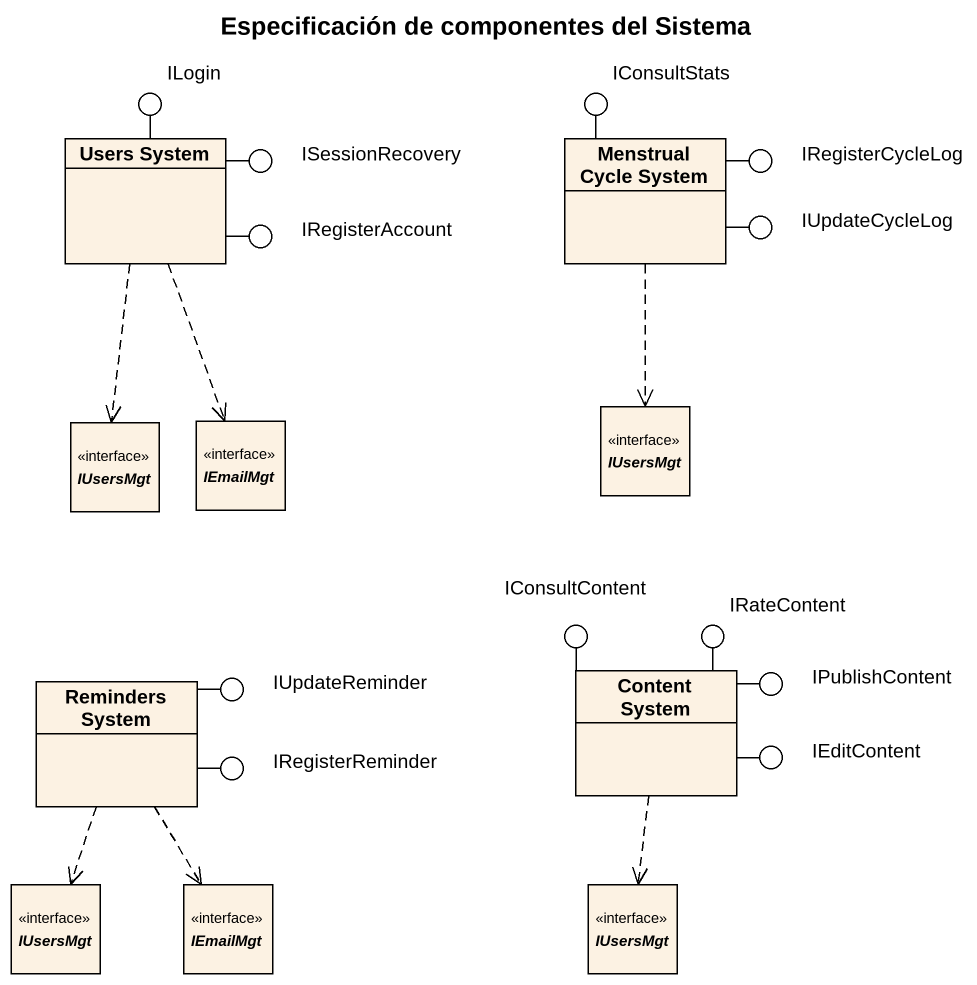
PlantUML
@startuml
title Especificación de componentes del Sistema
allowmixing
hide circle
hide empty members
() ILogin
() IConsultStats
class "Users System" as Users_System
() ISessionRecovery
class "Menstrual Cycle System" as Menstrual_Cycle_System
() IRegisterCycleLog
() IRegisterAccount
() IUpdateCycleLog
interface IUsersMgt
interface IEmailMgt
interface "IUsersMgt" as IUsersMgt_2
() IConsultContent
() IRateContent
class "Reminders System" as Reminders_System
() IUpdateReminder
class "Content System" as Content_System
() IPublishContent
() IRegisterReminder
() IEditContent
interface "IUsersMgt" as IUsersMgt_3
interface "IEmailMgt" as IEmailMgt_2
interface "IUsersMgt" as IUsersMgt_4
Users_System -up- ILogin
Menstrual_Cycle_System -up- IConsultStats
Users_System -right- ISessionRecovery
Menstrual_Cycle_System -right- IRegisterCycleLog
Users_System -right- IRegisterAccount
Menstrual_Cycle_System -right- IUpdateCycleLog
Content_System -up- IConsultContent
Content_System -up- IRateContent
Reminders_System -right- IUpdateReminder
Content_System -right- IPublishContent
Reminders_System -right- IRegisterReminder
Content_System -right- IEditContent
Users_System ..> IUsersMgt
Users_System ..> IEmailMgt
Menstrual_Cycle_System ..> IUsersMgt_2
Reminders_System ..> IUsersMgt_3
Reminders_System ..> IEmailMgt_2
Content_System ..> IUsersMgt_4
@enduml
